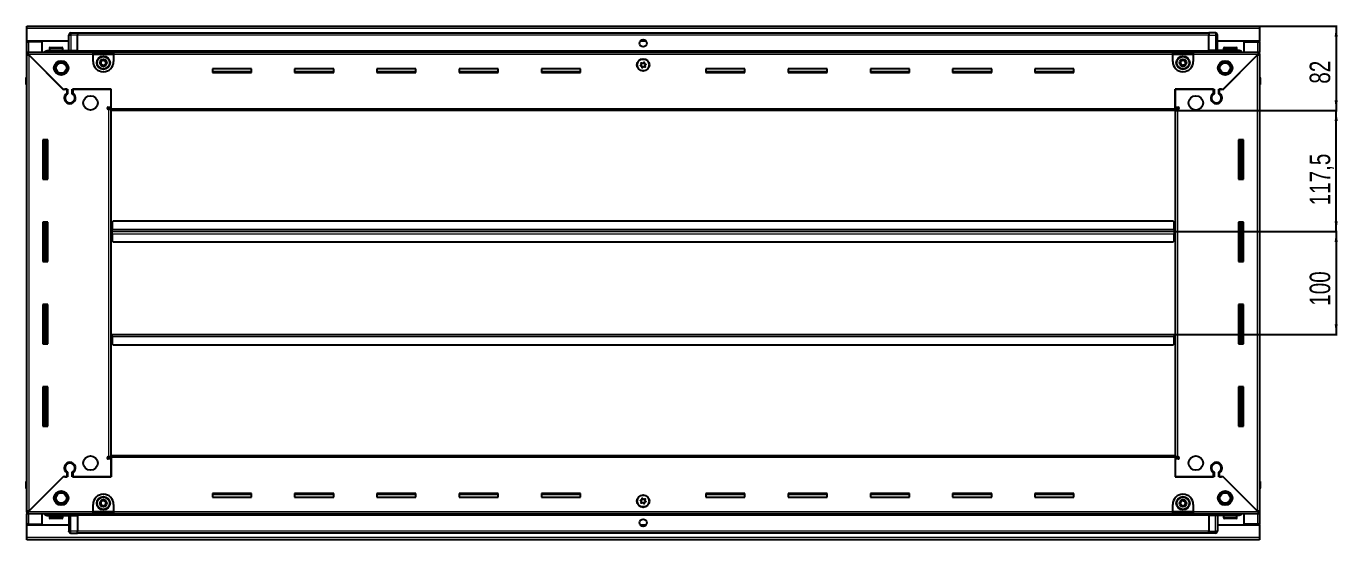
# Model space of a CAD drawing. Header units: millimetres. Extents: x 1315 to 5862, y -923 to 1604.
# Drawn here: x 4587 to 5862, y 927 to 1426 of the extents above; entities that cross this region are included whole.
import ezdxf

# ---------------------------------------------------------------- set-up
doc = ezdxf.new("R2010")
doc.units = ezdxf.units.MM
doc.layers.add('FORMAT', color=7, linetype='Continuous')
doc.styles.add('SLDTEXTSTYLE0', font='TXT', dxfattribs={"width": 0.75})
doc.dimstyles.new('SLDDIMSTYLE0', dxfattribs={"dimtxt": 20, "dimasz": 10, "dimexe": 0, "dimexo": 0.0625, "dimgap": 5, "dimtad": 2, "dimdec": 1, "dimrnd": 1e-09, "dimzin": 12, "dimdsep": 46, "dimtxsty": 'SLDTEXTSTYLE0', "dimsah": 1, "dimcen": 0.09, "dimadec": 0, "dimazin": 3, "dimtfac": 1, "dimtofl": 0, "dimtmove": 0, "dimatfit": 3, "dimfxl": 0, "dimfrac": 2, "dimtolj": 1, "dimtzin": 12, "dimarcsym": 0})

# ---------------------------------------------------------------- blocks, each defined once
blk = doc.blocks.new('_D_6')
at = {"layer": 'FORMAT'}
for p, q in [((5786.4, 1425.8), (5861.9, 1425.8)), ((5860.9, 1425.8), (5860.9, 1343.8)), ((5704.4, 1343.8), (5861.9, 1343.8))]:
    blk.add_line(p, q, dxfattribs=at)
for points in [[(5860.9, 1425.8), (5859.4, 1415.8), (5862.4, 1415.8)], [(5860.9, 1343.8), (5862.4, 1353.8), (5859.4, 1353.8)]]:
    blk.add_solid(points, dxfattribs=at)
at = {"layer": 'FORMAT', "insert": (5835.1, 1370), "char_height": 20, "attachment_point": 1, "rotation": 90, "style": 'SLDTEXTSTYLE0'}
blk.add_mtext('82', dxfattribs=at)
blk = doc.blocks.new('_D_7')
at = {"layer": 'FORMAT'}
for p, q in [((5704.4, 1343.8), (5861.9, 1343.8)), ((5860.9, 1226.3), (5860.9, 1343.8)), ((5703.4, 1226.3), (5861.9, 1226.3))]:
    blk.add_line(p, q, dxfattribs=at)
for points in [[(5860.9, 1343.8), (5859.4, 1333.8), (5862.4, 1333.8)], [(5860.9, 1226.3), (5862.4, 1236.3), (5859.4, 1236.3)]]:
    blk.add_solid(points, dxfattribs=at)
at = {"layer": 'FORMAT', "insert": (5835.1, 1251.8), "char_height": 20, "attachment_point": 1, "rotation": 90, "style": 'SLDTEXTSTYLE0'}
blk.add_mtext('117,5', dxfattribs=at)
blk = doc.blocks.new('_D_8')
at = {"layer": 'FORMAT'}
for p, q in [((5703.4, 1226.3), (5861.9, 1226.3)), ((5860.9, 1226.3), (5860.9, 1126.3)), ((5703.4, 1126.3), (5861.9, 1126.3))]:
    blk.add_line(p, q, dxfattribs=at)
for points in [[(5860.9, 1226.3), (5859.4, 1216.3), (5862.4, 1216.3)], [(5860.9, 1126.3), (5862.4, 1136.3), (5859.4, 1136.3)]]:
    blk.add_solid(points, dxfattribs=at)
at = {"layer": 'FORMAT', "insert": (5835.1, 1154.2), "char_height": 20, "attachment_point": 1, "rotation": 90, "style": 'SLDTEXTSTYLE0'}
blk.add_mtext('100', dxfattribs=at)

msp = doc.modelspace()

# ---------------------------------------------------------------- linework, layer by layer
at = {"color": 7, "linetype": 'Continuous', "lineweight": 25}
for p, q in [((4587.41, 1423.72), (4587.41, 1425.82)), ((4587.41, 1425.82), (5786.41, 1425.82)), ((4587.41, 1411.32), (4587.41, 1423.72)), ((4628.41, 1402.32), (4628.41, 1417.32)), ((4629.08, 1418.82), (4629.08, 1418.82)), ((4630.41, 1419.32), (4636.91, 1419.32)), ((4630.41, 1419.32), (4636.91, 1419.32)), ((4636.91, 1419.32), (4636.91, 1419.32)), ((4636.91, 1419.32), (4636.91, 1419.32)), ((4636.91, 1419.32), (4636.91, 1417.32)), ((5736.91, 1419.17), (4636.91, 1419.17)), ((4636.91, 1402.32), (4636.91, 1417.32)), ((5743.41, 1419.32), (5736.91, 1419.32)), ((5736.91, 1419.32), (5736.91, 1419.32)), ((5743.41, 1419.32), (5736.91, 1419.32)), ((5736.91, 1419.32), (5736.91, 1417.32)), ((5736.91, 1402.32), (5736.91, 1417.32)), ((5745.41, 1417.32), (5745.41, 1417.32)), ((5745.41, 1402.32), (5745.41, 1417.32)), ((5786.41, 1425.82), (5786.41, 1423.72)), ((5786.41, 1423.72), (5786.41, 1411.32)), ((4628.41, 1411.32), (4587.41, 1411.32)), ((4587.41, 1410.82), (4587.41, 1411.32)), ((4587.41, 1410.82), (4589.51, 1410.82)), ((4587.41, 1400.57), (4587.41, 1410.82)), ((4588.91, 1410.82), (4588.91, 1411.32)), ((4602.41, 1410.82), (4589.51, 1410.82)), ((4602.41, 1400.57), (4602.41, 1410.82)), ((4609.41, 1404.22), (4609.41, 1402.32)), ((4610.21, 1405.02), (4621.61, 1405.02)), ((4622.41, 1402.32), (4622.41, 1404.22)), ((5189.78, 1411.32), (5184.03, 1411.32)), ((5786.41, 1411.32), (5745.41, 1411.32)), ((5751.41, 1404.22), (5751.41, 1402.32)), ((5752.21, 1405.02), (5763.61, 1405.02)), ((5764.41, 1402.32), (5764.41, 1404.22)), ((5771.41, 1400.57), (5771.41, 1410.82)), ((5771.41, 1410.82), (5784.31, 1410.82)), ((5784.31, 1410.82), (5786.41, 1410.82)), ((5784.91, 1410.82), (5784.91, 1411.32)), ((5786.41, 1410.82), (5786.41, 1411.32)), ((5786.41, 1410.82), (5786.41, 1400.57)), ((4587.41, 1399.07), (4587.41, 1400.57)), ((4587.41, 1400.57), (4588.41, 1400.57)), ((4587.41, 1398.57), (4587.41, 1399.07)), ((4587.41, 1399.07), (4588.41, 1399.07)), ((4587.41, 954.07), (4587.41, 1398.57)), ((4588.91, 1398.57), (4587.41, 1398.57)), ((4588.41, 1399.07), (4588.41, 1400.57)), ((4588.41, 1400.57), (4651.91, 1400.57)), ((4589.01, 1398.47), (4622.91, 1364.57)), ((4623.61, 1363.87), (4589.51, 1397.97)), ((4607.91, 1402.32), (4636.91, 1402.32)), ((4636.83, 1400.57), (4636.91, 1402.29)), ((4636.91, 1402.32), (4636.91, 1401.82)), ((4636.91, 1401.17), (5736.91, 1401.17)), ((4651.91, 1398.47), (4651.91, 1400.57)), ((4651.91, 1400.57), (4671.91, 1400.57)), ((4651.91, 1399.07), (4671.91, 1399.07)), ((4651.91, 1391.57), (4651.91, 1398.47)), ((4671.91, 1400.57), (5701.91, 1400.57)), ((4671.91, 1400.57), (4671.91, 1398.47)), ((4671.91, 1398.47), (4671.91, 1391.57)), ((5701.91, 1398.47), (5701.91, 1400.57)), ((5701.91, 1400.57), (5721.91, 1400.57)), ((5701.91, 1399.07), (5721.91, 1399.07)), ((5701.91, 1391.57), (5701.91, 1398.47)), ((5721.91, 1400.57), (5721.91, 1398.47)), ((5721.91, 1400.57), (5785.41, 1400.57)), ((5721.91, 1398.47), (5721.91, 1391.57)), ((5736.91, 1402.32), (5736.91, 1401.82)), ((5765.91, 1402.32), (5736.91, 1402.32)), ((5736.91, 1402.29), (5736.98, 1400.57)), ((5784.31, 1397.97), (5750.21, 1363.87)), ((5750.91, 1364.57), (5784.81, 1398.47)), ((5784.91, 1398.57), (5786.41, 1398.57)), ((5785.41, 1399.07), (5785.41, 1400.57)), ((5785.41, 1400.57), (5786.41, 1400.57)), ((5785.41, 1399.07), (5786.41, 1399.07)), ((5786.41, 1399.07), (5786.41, 1400.57)), ((5786.41, 1399.07), (5786.41, 1398.57)), ((5786.41, 1398.57), (5786.41, 954.07)), ((4805.91, 1384.32), (4767.91, 1384.32)), ((4767.91, 1384.32), (4767.91, 1380.82)), ((4805.91, 1381.57), (4767.91, 1381.57)), ((4767.91, 1380.82), (4805.91, 1380.82)), ((4805.91, 1380.82), (4805.91, 1384.32)), ((4885.91, 1384.32), (4847.91, 1384.32)), ((4847.91, 1384.32), (4847.91, 1380.82)), ((4885.91, 1381.57), (4847.91, 1381.57)), ((4847.91, 1380.82), (4885.91, 1380.82)), ((4885.91, 1380.82), (4885.91, 1384.32)), ((4965.91, 1384.32), (4927.91, 1384.32)), ((4927.91, 1384.32), (4927.91, 1380.82)), ((4965.91, 1381.57), (4927.91, 1381.57)), ((4927.91, 1380.82), (4965.91, 1380.82)), ((4965.91, 1380.82), (4965.91, 1384.32)), ((5045.91, 1384.32), (5007.91, 1384.32)), ((5007.91, 1384.32), (5007.91, 1380.82)), ((5045.91, 1381.57), (5007.91, 1381.57)), ((5007.91, 1380.82), (5045.91, 1380.82)), ((5045.91, 1380.82), (5045.91, 1384.32)), ((5125.91, 1384.32), (5087.91, 1384.32)), ((5087.91, 1384.32), (5087.91, 1380.82)), ((5125.91, 1381.57), (5087.91, 1381.57)), ((5087.91, 1380.82), (5125.91, 1380.82)), ((5125.91, 1380.82), (5125.91, 1384.32)), ((5285.91, 1384.32), (5247.91, 1384.32)), ((5247.91, 1384.32), (5247.91, 1380.82)), ((5285.91, 1381.57), (5247.91, 1381.57)), ((5247.91, 1380.82), (5285.91, 1380.82)), ((5285.91, 1380.82), (5285.91, 1384.32)), ((5365.91, 1384.32), (5327.91, 1384.32)), ((5327.91, 1384.32), (5327.91, 1380.82)), ((5365.91, 1381.57), (5327.91, 1381.57)), ((5327.91, 1380.82), (5365.91, 1380.82)), ((5365.91, 1380.82), (5365.91, 1384.32)), ((5445.91, 1384.32), (5407.91, 1384.32)), ((5407.91, 1384.32), (5407.91, 1380.82)), ((5445.91, 1381.57), (5407.91, 1381.57)), ((5407.91, 1380.82), (5445.91, 1380.82)), ((5445.91, 1380.82), (5445.91, 1384.32)), ((5525.91, 1384.32), (5487.91, 1384.32)), ((5487.91, 1384.32), (5487.91, 1380.82)), ((5525.91, 1381.57), (5487.91, 1381.57)), ((5487.91, 1380.82), (5525.91, 1380.82)), ((5525.91, 1380.82), (5525.91, 1384.32)), ((5605.91, 1384.32), (5567.91, 1384.32)), ((5567.91, 1384.32), (5567.91, 1380.82)), ((5605.91, 1381.57), (5567.91, 1381.57)), ((5567.91, 1380.82), (5605.91, 1380.82)), ((5605.91, 1380.82), (5605.91, 1384.32)), ((4586.91, 1375.82), (4586.91, 1369.32)), ((4586.91, 1369.32), (4586.91, 1375.82)), ((4586.91, 1369.32), (4586.91, 1369.32)), ((4587.41, 1369.32), (4586.91, 1369.32)), ((4587.06, 1369.32), (4587.06, 983.32)), ((5786.41, 1377.15), (5786.41, 1377.15)), ((5786.41, 1369.32), (5786.91, 1369.32)), ((5786.76, 983.32), (5786.76, 1369.32)), ((5786.91, 1375.82), (5786.91, 1369.32)), ((5786.91, 1369.32), (5786.91, 1375.82)), ((5786.91, 1369.32), (5786.91, 1369.32)), ((5786.91, 1369.32), (5786.91, 1369.32)), ((4622.91, 1364.57), (4627.11, 1364.57)), ((4624.31, 1364.57), (4623.61, 1363.87)), ((4626.41, 1364.57), (4624.31, 1364.57)), ((4626.41, 1364.57), (4626.41, 1360.68)), ((4627.11, 1364.57), (4627.11, 1360.29)), ((4631.71, 1364.57), (4669.41, 1364.57)), ((4631.71, 1360.29), (4631.71, 1364.57)), ((4632.41, 1360.68), (4632.41, 1364.57)), ((4669.41, 1364.57), (4632.41, 1364.57)), ((4669.41, 1345.92), (4669.41, 1364.57)), ((4669.41, 1347.32), (4669.41, 1364.57)), ((5704.41, 1364.57), (5742.11, 1364.57)), ((5704.41, 1345.92), (5704.41, 1364.57)), ((5704.41, 1364.57), (5704.41, 1347.32)), ((5741.41, 1364.57), (5704.41, 1364.57)), ((5741.41, 1364.57), (5741.41, 1360.68)), ((5742.11, 1364.57), (5742.11, 1360.29)), ((5746.71, 1364.57), (5750.91, 1364.57)), ((5746.71, 1360.29), (5746.71, 1364.57)), ((5749.51, 1364.57), (5747.41, 1364.57)), ((5747.41, 1360.68), (5747.41, 1364.57)), ((5750.21, 1363.87), (5749.51, 1364.57)), ((4627.41, 1351.71), (4627.41, 1350.95)), ((4666.56, 1347.32), (4669.41, 1347.32)), ((4667.31, 1345.32), (4666.56, 1345.32)), ((4667.31, 1345.32), (4669.41, 1345.32)), ((4669.41, 1346.32), (4667.41, 1346.32)), ((4667.41, 1346.32), (4667.41, 1345.32)), ((4669.41, 1343.82), (4669.41, 1345.92)), ((5704.41, 1343.82), (4669.41, 1343.82)), ((4669.41, 1008.82), (4669.41, 1343.82)), ((5704.41, 1347.32), (5707.26, 1347.32)), ((5706.41, 1346.32), (5704.41, 1346.32)), ((5704.41, 1345.92), (5704.41, 1343.82)), ((5704.41, 1345.32), (5706.51, 1345.32)), ((5704.41, 1343.82), (5704.41, 1008.82)), ((5706.41, 1345.32), (5706.41, 1346.32)), ((5707.26, 1345.32), (5706.51, 1345.32)), ((5746.41, 1351.71), (5746.41, 1350.95)), ((4607.91, 1315.32), (4602.91, 1315.32)), ((4602.91, 1315.32), (4602.91, 1277.32)), ((4605.06, 1277.32), (4605.06, 1315.32)), ((4606.85, 1277.32), (4606.85, 1315.32)), ((4606.88, 1277.32), (4606.88, 1315.32)), ((4607.91, 1277.32), (4607.91, 1315.32)), ((5765.91, 1315.32), (5765.91, 1277.32)), ((5770.91, 1315.32), (5765.91, 1315.32)), ((5766.93, 1315.32), (5766.93, 1277.32)), ((5766.96, 1315.32), (5766.96, 1277.32)), ((5768.76, 1315.32), (5768.76, 1277.32)), ((5770.91, 1277.32), (5770.91, 1315.32)), ((4602.91, 1277.32), (4607.91, 1277.32)), ((5765.91, 1277.32), (5770.91, 1277.32)), ((4607.91, 1235.32), (4602.91, 1235.32)), ((4602.91, 1235.32), (4602.91, 1197.32)), ((4605.06, 1197.32), (4605.06, 1235.32)), ((4606.85, 1197.32), (4606.85, 1235.32)), ((4606.88, 1197.32), (4606.88, 1235.32)), ((4607.91, 1197.32), (4607.91, 1235.32)), ((4670.16, 1226.32), (4669.41, 1226.32)), ((4670.41, 1229.17), (4670.16, 1229.17)), ((4670.16, 1229.17), (4670.16, 1226.32)), ((4670.16, 1226.32), (4670.16, 1223.47)), ((4671.41, 1236.32), (4670.41, 1235.32)), ((4670.41, 1235.32), (4670.41, 1228.42)), ((4670.41, 1226.32), (4670.41, 1228.42)), ((4670.41, 1224.22), (4670.41, 1226.32)), ((5703.41, 1226.32), (4670.41, 1226.32)), ((5702.41, 1236.32), (4671.41, 1236.32)), ((5703.41, 1235.32), (5702.41, 1236.32)), ((5703.41, 1228.42), (5703.41, 1235.32)), ((5703.66, 1229.17), (5703.41, 1229.17)), ((5703.41, 1228.42), (5703.41, 1226.32)), ((5703.41, 1226.32), (5703.41, 1224.22)), ((5703.66, 1226.32), (5703.66, 1229.17)), ((5703.66, 1223.47), (5703.66, 1226.32)), ((5704.41, 1226.32), (5703.66, 1226.32)), ((5765.91, 1235.32), (5765.91, 1197.32)), ((5770.91, 1235.32), (5765.91, 1235.32)), ((5766.93, 1235.32), (5766.93, 1197.32)), ((5766.96, 1235.32), (5766.96, 1197.32)), ((5768.76, 1235.32), (5768.76, 1197.32)), ((5770.91, 1197.32), (5770.91, 1235.32)), ((4670.16, 1223.47), (4670.41, 1223.47)), ((4670.41, 1224.22), (4670.41, 1217.32)), ((4670.41, 1217.32), (4671.41, 1216.32)), ((4671.41, 1216.32), (5702.41, 1216.32)), ((5702.41, 1216.32), (5703.41, 1217.32)), ((5703.41, 1217.32), (5703.41, 1224.22)), ((5703.41, 1223.47), (5703.66, 1223.47)), ((4602.91, 1197.32), (4607.91, 1197.32)), ((5765.91, 1197.32), (5770.91, 1197.32)), ((4607.91, 1155.32), (4602.91, 1155.32)), ((4602.91, 1155.32), (4602.91, 1117.32)), ((4605.06, 1117.32), (4605.06, 1155.32)), ((4606.85, 1117.32), (4606.85, 1155.32)), ((4606.88, 1117.32), (4606.88, 1155.32)), ((4607.91, 1117.32), (4607.91, 1155.32)), ((5765.91, 1155.32), (5765.91, 1117.32)), ((5770.91, 1155.32), (5765.91, 1155.32)), ((5766.93, 1155.32), (5766.93, 1117.32)), ((5766.96, 1155.32), (5766.96, 1117.32)), ((5768.76, 1155.32), (5768.76, 1117.32)), ((5770.91, 1117.32), (5770.91, 1155.32)), ((4669.41, 1126.32), (4670.16, 1126.32)), ((4670.16, 1126.32), (4670.16, 1123.47)), ((4670.16, 1123.47), (4670.41, 1123.47)), ((4670.41, 1124.22), (4670.41, 1126.32)), ((4670.41, 1126.32), (5703.41, 1126.32)), ((4670.41, 1124.22), (4670.41, 1117.32)), ((5703.41, 1126.32), (5703.41, 1124.22)), ((5703.41, 1117.32), (5703.41, 1124.22)), ((5703.41, 1123.47), (5703.66, 1123.47)), ((5703.66, 1123.47), (5703.66, 1126.32)), ((5703.66, 1126.32), (5704.41, 1126.32)), ((4602.91, 1117.32), (4607.91, 1117.32)), ((4670.41, 1117.32), (4671.41, 1116.32)), ((4671.41, 1116.32), (5702.41, 1116.32)), ((5702.41, 1116.32), (5703.41, 1117.32)), ((5765.91, 1117.32), (5770.91, 1117.32)), ((4607.91, 1075.32), (4602.91, 1075.32)), ((4602.91, 1075.32), (4602.91, 1037.32)), ((4605.06, 1037.32), (4605.06, 1075.32)), ((4606.85, 1037.32), (4606.85, 1075.32)), ((4606.88, 1037.32), (4606.88, 1075.32)), ((4607.91, 1037.32), (4607.91, 1075.32)), ((5765.91, 1075.32), (5765.91, 1037.32)), ((5770.91, 1075.32), (5765.91, 1075.32)), ((5766.93, 1075.32), (5766.93, 1037.32)), ((5766.96, 1075.32), (5766.96, 1037.32)), ((5768.76, 1075.32), (5768.76, 1037.32)), ((5770.91, 1037.32), (5770.91, 1075.32)), ((4602.91, 1037.32), (4607.91, 1037.32)), ((5765.91, 1037.32), (5770.91, 1037.32)), ((4669.41, 1006.72), (4669.41, 1008.82)), ((4669.41, 1008.82), (5704.41, 1008.82)), ((5704.41, 1008.82), (5704.41, 1006.72)), ((4627.41, 1001.7), (4627.41, 1000.94)), ((4666.56, 1007.32), (4667.31, 1007.32)), ((4669.41, 1005.32), (4666.56, 1005.32)), ((4669.41, 1007.32), (4667.31, 1007.32)), ((4667.41, 1007.32), (4667.41, 1006.32)), ((4667.41, 1006.32), (4669.41, 1006.32)), ((4669.41, 1006.72), (4669.41, 988.07)), ((4669.41, 988.07), (4669.41, 1005.32)), ((5706.51, 1007.32), (5704.41, 1007.32)), ((5704.41, 1006.72), (5704.41, 988.07)), ((5704.41, 1006.32), (5706.41, 1006.32)), ((5704.41, 1005.32), (5704.41, 988.07)), ((5707.26, 1005.32), (5704.41, 1005.32)), ((5706.41, 1006.32), (5706.41, 1007.32)), ((5706.51, 1007.32), (5707.26, 1007.32)), ((5746.41, 1001.7), (5746.41, 1000.94)), ((4586.91, 983.32), (4586.91, 983.32)), ((4586.91, 976.82), (4586.91, 983.32)), ((4586.91, 983.32), (4586.91, 983.32)), ((4586.91, 983.32), (4586.91, 976.82)), ((4587.41, 983.32), (4586.91, 983.32)), ((4622.91, 988.07), (4589.01, 954.17)), ((4589.51, 954.67), (4623.61, 988.77)), ((4627.11, 988.07), (4622.91, 988.07)), ((4623.61, 988.77), (4624.31, 988.07)), ((4624.31, 988.07), (4626.41, 988.07)), ((4626.41, 991.96), (4626.41, 988.07)), ((4627.11, 992.36), (4627.11, 988.07)), ((4631.71, 988.07), (4631.71, 992.36)), ((4669.41, 988.07), (4631.71, 988.07)), ((4632.41, 988.07), (4632.41, 991.96)), ((4632.41, 988.07), (4669.41, 988.07)), ((5742.11, 988.07), (5704.41, 988.07)), ((5704.41, 988.07), (5741.41, 988.07)), ((5741.41, 991.96), (5741.41, 988.07)), ((5742.11, 992.36), (5742.11, 988.07)), ((5746.71, 988.07), (5746.71, 992.36)), ((5750.91, 988.07), (5746.71, 988.07)), ((5747.41, 988.07), (5747.41, 991.96)), ((5747.41, 988.07), (5749.51, 988.07)), ((5749.51, 988.07), (5750.21, 988.77)), ((5750.21, 988.77), (5784.31, 954.67)), ((5784.81, 954.17), (5750.91, 988.07)), ((5786.41, 983.32), (5786.91, 983.32)), ((5786.91, 983.32), (5786.91, 983.32)), ((5786.91, 976.82), (5786.91, 983.32)), ((5786.91, 983.32), (5786.91, 976.82)), ((4587.41, 975.5), (4587.41, 975.5)), ((4805.91, 971.82), (4767.91, 971.82)), ((4767.91, 971.82), (4767.91, 968.32)), ((4767.91, 971.07), (4805.91, 971.07)), ((4805.91, 968.32), (4805.91, 971.82)), ((4885.91, 971.82), (4847.91, 971.82)), ((4847.91, 971.82), (4847.91, 968.32)), ((4847.91, 971.07), (4885.91, 971.07)), ((4885.91, 968.32), (4885.91, 971.82)), ((4965.91, 971.82), (4927.91, 971.82)), ((4927.91, 971.82), (4927.91, 968.32)), ((4927.91, 971.07), (4965.91, 971.07)), ((4965.91, 968.32), (4965.91, 971.82)), ((5045.91, 971.82), (5007.91, 971.82)), ((5007.91, 971.82), (5007.91, 968.32)), ((5007.91, 971.07), (5045.91, 971.07)), ((5045.91, 968.32), (5045.91, 971.82)), ((5125.91, 971.82), (5087.91, 971.82)), ((5087.91, 971.82), (5087.91, 968.32)), ((5087.91, 971.07), (5125.91, 971.07)), ((5125.91, 968.32), (5125.91, 971.82)), ((5285.91, 971.82), (5247.91, 971.82)), ((5247.91, 971.82), (5247.91, 968.32)), ((5247.91, 971.07), (5285.91, 971.07)), ((5285.91, 968.32), (5285.91, 971.82)), ((5365.91, 971.82), (5327.91, 971.82)), ((5327.91, 971.82), (5327.91, 968.32)), ((5327.91, 971.07), (5365.91, 971.07)), ((5365.91, 968.32), (5365.91, 971.82)), ((5445.91, 971.82), (5407.91, 971.82)), ((5407.91, 971.82), (5407.91, 968.32)), ((5407.91, 971.07), (5445.91, 971.07)), ((5445.91, 968.32), (5445.91, 971.82)), ((5525.91, 971.82), (5487.91, 971.82)), ((5487.91, 971.82), (5487.91, 968.32)), ((5487.91, 971.07), (5525.91, 971.07)), ((5525.91, 968.32), (5525.91, 971.82)), ((5605.91, 971.82), (5567.91, 971.82)), ((5567.91, 971.82), (5567.91, 968.32)), ((5567.91, 971.07), (5605.91, 971.07)), ((5605.91, 968.32), (5605.91, 971.82)), ((4651.91, 954.17), (4651.91, 961.07)), ((4671.91, 961.07), (4671.91, 954.17)), ((4767.91, 968.32), (4805.91, 968.32)), ((4847.91, 968.32), (4885.91, 968.32)), ((4927.91, 968.32), (4965.91, 968.32)), ((5007.91, 968.32), (5045.91, 968.32)), ((5087.91, 968.32), (5125.91, 968.32)), ((5247.91, 968.32), (5285.91, 968.32)), ((5327.91, 968.32), (5365.91, 968.32)), ((5407.91, 968.32), (5445.91, 968.32)), ((5487.91, 968.32), (5525.91, 968.32)), ((5567.91, 968.32), (5605.91, 968.32)), ((5701.91, 954.17), (5701.91, 961.07)), ((5721.91, 961.07), (5721.91, 954.17)), ((4587.41, 953.57), (4587.41, 954.07)), ((4588.91, 954.07), (4587.41, 954.07)), ((4587.41, 953.57), (4587.41, 952.07)), ((4588.41, 953.57), (4587.41, 953.57)), ((4587.41, 941.82), (4587.41, 952.07)), ((4588.41, 952.07), (4587.41, 952.07)), ((4588.41, 953.57), (4588.41, 952.07)), ((4651.91, 952.07), (4588.41, 952.07)), ((4602.41, 941.82), (4602.41, 952.07)), ((4607.91, 950.32), (4636.91, 950.32)), ((4609.41, 950.32), (4609.41, 948.42)), ((4613.98, 947.62), (4610.21, 947.62)), ((4621.61, 947.62), (4613.98, 947.62)), ((4622.41, 948.42), (4622.41, 950.32)), ((4628.41, 950.32), (4628.41, 935.32)), ((4636.91, 950.36), (4636.83, 952.07)), ((5736.91, 951.47), (4636.91, 951.47)), ((4636.91, 950.32), (4636.91, 950.82)), ((4636.91, 950.32), (4636.91, 935.32)), ((4651.91, 952.07), (4651.91, 954.17)), ((4671.91, 953.57), (4651.91, 953.57)), ((4671.91, 952.07), (4651.91, 952.07)), ((4671.91, 954.17), (4671.91, 952.07)), ((5701.91, 952.07), (4671.91, 952.07)), ((5701.91, 952.07), (5701.91, 954.17)), ((5721.91, 953.57), (5701.91, 953.57)), ((5721.91, 952.07), (5701.91, 952.07)), ((5721.91, 954.17), (5721.91, 952.07)), ((5785.41, 952.07), (5721.91, 952.07)), ((5736.98, 952.07), (5736.91, 950.36)), ((5736.91, 950.32), (5736.91, 950.82)), ((5765.91, 950.32), (5736.91, 950.32)), ((5736.91, 950.32), (5736.91, 935.32)), ((5745.41, 950.32), (5745.41, 935.32)), ((5751.41, 950.32), (5751.41, 948.42)), ((5759.2, 947.62), (5752.21, 947.62)), ((5763.61, 947.62), (5759.2, 947.62)), ((5764.41, 948.42), (5764.41, 950.32)), ((5771.41, 941.82), (5771.41, 952.07)), ((5784.91, 954.07), (5786.41, 954.07)), ((5785.41, 953.57), (5785.41, 952.07)), ((5786.41, 953.57), (5785.41, 953.57)), ((5786.41, 952.07), (5785.41, 952.07)), ((5786.41, 954.07), (5786.41, 953.57)), ((5786.41, 953.57), (5786.41, 952.07)), ((5786.41, 952.07), (5786.41, 941.82)), ((4589.51, 941.82), (4587.41, 941.82)), ((4587.41, 941.32), (4587.41, 941.82)), ((4587.41, 928.92), (4587.41, 941.32)), ((4587.41, 941.32), (4628.41, 941.32)), ((4588.91, 941.32), (4588.91, 941.82)), ((4589.51, 941.82), (4602.41, 941.82)), ((4628.41, 935.32), (4628.41, 935.32)), ((4630.41, 933.32), (4636.91, 933.32)), ((4630.41, 933.32), (4636.91, 933.32)), ((4636.91, 933.32), (4636.91, 935.32)), ((4636.91, 933.47), (5736.91, 933.47)), ((4636.91, 933.32), (4636.91, 933.32)), ((5184.03, 941.32), (5189.78, 941.32)), ((5736.91, 933.32), (5736.91, 935.32)), ((5736.91, 933.32), (5736.91, 933.32)), ((5743.41, 933.32), (5736.91, 933.32)), ((5736.91, 933.32), (5736.91, 933.32)), ((5743.41, 933.32), (5736.91, 933.32)), ((5744.73, 933.82), (5744.73, 933.82)), ((5745.41, 941.32), (5786.41, 941.32)), ((5784.31, 941.82), (5771.41, 941.82)), ((5786.41, 941.82), (5784.31, 941.82)), ((5784.91, 941.32), (5784.91, 941.82)), ((5786.41, 941.32), (5786.41, 941.82)), ((5786.41, 941.32), (5786.41, 928.92)), ((4587.41, 926.82), (4587.41, 928.92)), ((5786.41, 926.82), (4587.41, 926.82)), ((5786.41, 928.92), (5786.41, 926.82))]:
    msp.add_line(p, q, dxfattribs=at)
at = {"color": 8, "linetype": 'Continuous', "lineweight": 18}
for p, q in [((5786.41, 1423.72), (4587.41, 1423.72)), ((4628.41, 1417.32), (4630.41, 1417.32)), ((4630.41, 1419.32), (4630.41, 1417.32)), ((4630.41, 1417.32), (4630.41, 1402.32)), ((4636.91, 1417.32), (4630.41, 1417.32)), ((5736.91, 1417.17), (4636.91, 1417.17)), ((5736.91, 1417.32), (5743.41, 1417.32)), ((5743.41, 1419.32), (5743.41, 1417.32)), ((5745.41, 1417.32), (5743.41, 1417.32)), ((5743.41, 1417.32), (5743.41, 1402.32)), ((4589.51, 1410.82), (4589.51, 1411.32)), ((4589.51, 1400.57), (4589.51, 1410.82)), ((4609.41, 1404.22), (4622.41, 1404.22)), ((5751.41, 1404.22), (5764.41, 1404.22)), ((5784.31, 1411.32), (5784.31, 1410.82)), ((5784.31, 1410.82), (5784.31, 1400.57)), ((4651.91, 1398.47), (4589.01, 1398.47)), ((4589.51, 1397.97), (4589.51, 954.67)), ((5736.91, 1401.82), (4636.91, 1401.82)), ((5736.91, 1400.59), (4636.91, 1400.59)), ((4651.91, 1398.47), (4671.91, 1398.47)), ((5701.91, 1398.47), (4671.91, 1398.47)), ((5701.91, 1398.47), (5721.91, 1398.47)), ((5784.81, 1398.47), (5721.91, 1398.47)), ((5784.31, 954.67), (5784.31, 1397.97)), ((4587.41, 1375.82), (4586.91, 1375.82)), ((5786.41, 1375.82), (5786.91, 1375.82)), ((4667.31, 1007.32), (4667.31, 1345.32)), ((4669.41, 1345.92), (5704.41, 1345.92)), ((5706.51, 1345.32), (5706.51, 1007.32)), ((4604.41, 1315.32), (4604.41, 1277.32)), ((4605.64, 1315.32), (4605.64, 1277.32)), ((5768.17, 1277.32), (5768.17, 1315.32)), ((5769.41, 1277.32), (5769.41, 1315.32)), ((4604.41, 1235.32), (4604.41, 1197.32)), ((4605.64, 1235.32), (4605.64, 1197.32)), ((5703.41, 1228.42), (4670.41, 1228.42)), ((5768.17, 1197.32), (5768.17, 1235.32)), ((5769.41, 1197.32), (5769.41, 1235.32)), ((4670.41, 1224.22), (5703.41, 1224.22)), ((4604.41, 1155.32), (4604.41, 1117.32)), ((4605.64, 1155.32), (4605.64, 1117.32)), ((5768.17, 1117.32), (5768.17, 1155.32)), ((5769.41, 1117.32), (5769.41, 1155.32)), ((4670.41, 1124.22), (5703.41, 1124.22)), ((4604.41, 1075.32), (4604.41, 1037.32)), ((4605.64, 1075.32), (4605.64, 1037.32)), ((5768.17, 1037.32), (5768.17, 1075.32)), ((5769.41, 1037.32), (5769.41, 1075.32)), ((5704.41, 1006.72), (4669.41, 1006.72)), ((4587.41, 976.82), (4586.91, 976.82)), ((5786.41, 976.82), (5786.91, 976.82)), ((4589.01, 954.17), (4651.91, 954.17)), ((4589.51, 941.82), (4589.51, 952.07)), ((4613.71, 948.42), (4609.41, 948.42)), ((4622.41, 948.42), (4613.71, 948.42)), ((4630.41, 935.32), (4630.41, 950.32)), ((4636.91, 952.06), (5736.91, 952.06)), ((4636.91, 950.82), (5736.91, 950.82)), ((4671.91, 954.17), (4651.91, 954.17)), ((4671.91, 954.17), (5701.91, 954.17)), ((5721.91, 954.17), (5701.91, 954.17)), ((5721.91, 954.17), (5784.81, 954.17)), ((5743.41, 935.32), (5743.41, 950.32)), ((5759.38, 948.42), (5751.41, 948.42)), ((5764.41, 948.42), (5759.38, 948.42)), ((5784.31, 952.07), (5784.31, 941.82)), ((4589.51, 941.32), (4589.51, 941.82)), ((4628.41, 935.32), (4630.41, 935.32)), ((4630.41, 933.32), (4630.41, 935.32)), ((4636.91, 935.32), (4630.41, 935.32)), ((4636.91, 935.47), (5736.91, 935.47)), ((5736.91, 935.32), (5743.41, 935.32)), ((5745.41, 935.32), (5743.41, 935.32)), ((5743.41, 933.32), (5743.41, 935.32)), ((5784.31, 941.82), (5784.31, 941.32)), ((5786.41, 928.92), (4587.41, 928.92))]:
    msp.add_line(p, q, dxfattribs=at)
at = {"color": 7, "linetype": 'Continuous', "lineweight": 25, "flags": 128}
msp.add_lwpolyline([(4628.55, 934.57), (4628.44, 934.93), (4628.41, 935.32)], dxfattribs=at)
at = {"color": 7, "linetype": 'Continuous', "lineweight": 25}
for centre, radius in [((5186.91, 1409.32), 3.5), ((4620.91, 1385.32), 7), ((4620.91, 1385.32), 6.03), ((4620.91, 1385.32), 5.1), ((4661.91, 1390.32), 6.5), ((4661.91, 1390.32), 3.46), ((5186.91, 1388.32), 6), ((5186.91, 1388.17), 5.78), ((5711.91, 1390.32), 6.5), ((5711.91, 1390.32), 3.46), ((5752.91, 1385.32), 7), ((5752.91, 1385.32), 6.03), ((5752.91, 1385.32), 5.1), ((5186.91, 1388.17), 1.85), ((4649.41, 1351.32), 7), ((5724.41, 1351.32), 7), ((4649.41, 1001.32), 7), ((5724.41, 1001.32), 7), ((4620.91, 967.32), 7), ((4620.91, 967.32), 6.03), ((4620.91, 967.32), 5.1), ((5186.91, 964.32), 6), ((5186.91, 964.47), 5.79), ((5752.91, 967.32), 7), ((5752.91, 967.32), 6.03), ((5752.91, 967.32), 5.1), ((4661.91, 962.32), 6.5), ((4661.91, 962.32), 3.46), ((5186.91, 964.47), 1.85), ((5711.91, 962.32), 6.5), ((5711.91, 962.32), 3.46), ((5186.91, 943.32), 3.5)]:
    msp.add_circle(centre, radius, dxfattribs=at)
at = {"color": 8, "linetype": 'Continuous', "lineweight": 18}
for centre in [(4661.91, 1390.32), (5711.91, 1390.32), (4661.91, 962.32), (5711.91, 962.32)]:
    msp.add_circle(centre, 5.7, dxfattribs=at)
at = {"color": 7, "linetype": 'Continuous', "lineweight": 25}
for centre, radius, start, end in [((4630.41, 1417.32), 2, 90, 180), ((4630.41, 1417.32), 2, 90, 131.40962), ((5743.41, 1417.32), 2, 0, 90), ((5743.41, 1417.32), 2, 0, 90), ((4610.21, 1404.22), 0.8, 90, 180), ((4621.61, 1404.22), 0.8, 0, 90), ((5752.21, 1404.22), 0.8, 90, 180), ((5763.61, 1404.22), 0.8, 0, 90), ((4628.21, 1402.52), 0.2, 270, 0), ((4661.91, 1391.57), 10, 180, 270), ((4661.91, 1390.32), 2.5, 134.01559, 194.01559), ((4661.91, 1390.32), 2.5, 74.01559, 134.01559), ((4661.91, 1391.57), 10, 270, 0), ((4661.91, 1390.32), 2.5, 14.01559, 74.01559), ((4661.91, 1390.32), 2.5, 314.01559, 14.01559), ((5711.91, 1391.57), 10, 180, 270), ((5711.91, 1390.32), 2.5, 160.11158, 220.11158), ((5711.91, 1390.32), 2.5, 100.11158, 160.11158), ((5711.91, 1390.32), 2.5, 40.11158, 100.11158), ((5711.91, 1391.57), 10, 270, 0), ((5711.91, 1390.32), 2.5, 340.11158, 40.11158), ((5745.61, 1402.52), 0.2, 180, 270), ((4661.91, 1390.32), 2.5, 194.01559, 254.01559), ((4661.91, 1390.32), 2.5, 254.01559, 314.01559), ((5711.91, 1390.32), 2.5, 220.11158, 280.11158), ((5711.91, 1390.32), 2.5, 280.11158, 340.11158), ((4588.91, 1375.82), 2, 138.59038, 180), ((5784.91, 1375.82), 2, 0, 41.39416), ((4629.41, 1356.07), 5.5, 123.05573, 56.94427), ((4629.41, 1356.07), 4.8, 118.63099, 61.36901), ((5744.41, 1356.07), 5.5, 123.05573, 56.94427), ((5744.41, 1356.07), 4.8, 118.63099, 61.36901), ((4666.56, 1346.32), 1, 90, 270), ((5707.26, 1346.32), 1, 270, 90), ((4629.41, 996.57), 5.5, 303.05573, 236.94427), ((4629.41, 996.57), 4.8, 298.63099, 241.36901), ((4666.56, 1006.32), 1, 90, 270), ((5707.26, 1006.32), 1, 270, 90), ((5744.41, 996.57), 5.5, 303.05573, 236.94427), ((5744.41, 996.57), 4.8, 298.63099, 241.36901), ((4588.91, 976.82), 2, 180, 221.39416), ((4661.91, 961.07), 10, 90, 180), ((4661.91, 961.07), 10, 0, 90), ((5711.91, 961.07), 10, 90, 180), ((5711.91, 961.07), 10, 0, 90), ((5784.91, 976.82), 2, 318.57492, 360), ((5784.91, 976.82), 2, 318.59038, 0), ((4661.91, 962.32), 2.5, 127.47401, 187.47401), ((4661.91, 962.32), 2.5, 187.47401, 247.47401), ((4661.91, 962.32), 2.5, 67.47401, 127.47401), ((4661.91, 962.32), 2.5, 247.47401, 307.47401), ((4661.91, 962.32), 2.5, 7.47401, 67.47401), ((4661.91, 962.32), 2.5, 307.47401, 7.47401), ((5711.91, 962.32), 2.5, 147.04236, 207.04236), ((5711.91, 962.32), 2.5, 207.04236, 267.04236), ((5711.91, 962.32), 2.5, 87.04236, 147.04236), ((5711.91, 962.32), 2.5, 267.04236, 327.04236), ((5711.91, 962.32), 2.5, 27.04236, 87.04236), ((5711.91, 962.32), 2.5, 327.04236, 27.04236), ((4610.21, 948.42), 0.8, 180, 270), ((4621.61, 948.42), 0.8, 270, 360), ((4628.21, 950.12), 0.2, 0, 90), ((5745.61, 950.12), 0.2, 90, 180), ((5752.21, 948.42), 0.8, 180, 270), ((5763.61, 948.42), 0.8, 270, 0), ((4630.41, 935.32), 2, 180, 270), ((5743.41, 935.32), 2, 270, 0), ((5743.41, 935.32), 2, 270, 311.40962)]:
    msp.add_arc(centre, radius, start, end, dxfattribs=at)
for points, knots in [([(4587.41, 1398.57), (4587.43, 1398.53), (4587.48, 1398.44), (4587.88, 1398.3), (4588.44, 1398.17), (4589.01, 1398.06), (4589.38, 1398), (4589.51, 1397.97)], [0, 0, 0, 0, 0.2302553, 0.4485219, 0.6667858, 0.8850496, 1, 1, 1, 1]), ([(4589.01, 1398.47), (4588.96, 1398.73), (4588.87, 1399.22), (4588.74, 1399.86), (4588.61, 1400.33), (4588.49, 1400.55), (4588.43, 1400.57), (4588.41, 1400.57)], [0, 0, 0, 0, 0.2302553, 0.4485219, 0.6667858, 0.8850496, 1, 1, 1, 1]), ([(4604.69, 1400.57), (4604.81, 1400.77), (4605.2, 1401.42), (4606.35, 1402.13), (4607.39, 1402.26), (4607.91, 1402.32)], [0, 0, 0, 0, 0.1822499, 0.5911249, 1, 1, 1, 1]), ([(4636.91, 1402.32), (4636.91, 1402.29), (4636.91, 1402.21), (4636.91, 1401.59), (4636.91, 1401.03), (4636.91, 1400.66), (4636.91, 1400.65)], [0, 0, 0, 0, 0.3302662, 0.6605324, 0.9907986, 1, 1, 1, 1]), ([(4659.13, 1391.12), (4659.5, 1391.48), (4660.2, 1392.15), (4660.89, 1392.81), (4661.21, 1393.12)], [0, 0, 0, 0, 0.5346859, 1, 1, 1, 1]), ([(4659.83, 1388.32), (4659.75, 1388.65), (4659.55, 1389.45), (4659.31, 1390.42), (4659.16, 1391), (4659.13, 1391.12)], [0, 0, 0, 0, 0.3629006, 0.8668753, 1, 1, 1, 1]), ([(4661.21, 1393.12), (4661.7, 1392.98), (4662.63, 1392.72), (4663.55, 1392.45), (4663.98, 1392.33)], [0, 0, 0, 0, 0.5346859, 1, 1, 1, 1]), ([(4663.98, 1392.33), (4664.01, 1392.21), (4664.16, 1391.63), (4664.4, 1390.66), (4664.6, 1389.86), (4664.68, 1389.53)], [0, 0, 0, 0, 0.1331247, 0.6370994, 1, 1, 1, 1]), ([(5185.02, 1390.24), (5185.01, 1390.23), (5185, 1390.21), (5184.99, 1390.15), (5185, 1390.01), (5185.1, 1389.64), (5185.23, 1389.11), (5185.07, 1388.5), (5184.71, 1388.13), (5184.41, 1387.88), (5184.23, 1387.72), (5184.18, 1387.64), (5184.17, 1387.6), (5184.17, 1387.57), (5184.19, 1387.54), (5184.24, 1387.49), (5184.49, 1387.39), (5184.95, 1387.29), (5185.59, 1386.98), (5185.84, 1386.31), (5185.9, 1385.84), (5185.98, 1385.58), (5186.02, 1385.53), (5186.04, 1385.51), (5186.08, 1385.5), (5186.11, 1385.51), (5186.15, 1385.52), (5186.22, 1385.57), (5186.39, 1385.72), (5186.66, 1385.99), (5187.06, 1386.31), (5187.68, 1386.42), (5188.19, 1386.23), (5188.56, 1386.1), (5188.71, 1386.07), (5188.77, 1386.09), (5188.79, 1386.1), (5188.81, 1386.13), (5188.82, 1386.19), (5188.81, 1386.34), (5188.71, 1386.71), (5188.58, 1387.23), (5188.75, 1387.84), (5189.1, 1388.21), (5189.41, 1388.46), (5189.58, 1388.63), (5189.63, 1388.71), (5189.65, 1388.75), (5189.64, 1388.78), (5189.62, 1388.81), (5189.57, 1388.85), (5189.32, 1388.95), (5188.86, 1389.06), (5188.22, 1389.37), (5187.97, 1390.03), (5187.91, 1390.51), (5187.83, 1390.76), (5187.79, 1390.82), (5187.77, 1390.84), (5187.74, 1390.85), (5187.7, 1390.84), (5187.66, 1390.82), (5187.59, 1390.78), (5187.42, 1390.63), (5187.15, 1390.36), (5186.75, 1390.04), (5186.13, 1389.93), (5185.62, 1390.11), (5185.25, 1390.25), (5185.1, 1390.27), (5185.05, 1390.26), (5185.03, 1390.25), (5185.02, 1390.24)], [0, 0, 0, 0, 0.0020087, 0.00442, 0.0093647, 0.0255282, 0.0677053, 0.0957862, 0.1246456, 0.1503415, 0.1605194, 0.1633943, 0.1656965, 0.1672448, 0.1688741, 0.1707699, 0.1786058, 0.2119941, 0.2499945, 0.2879948, 0.3213831, 0.329219, 0.3311148, 0.3327441, 0.3342924, 0.3362166, 0.3385353, 0.3413178, 0.349662, 0.3753578, 0.4042173, 0.4322982, 0.4744753, 0.4906388, 0.4966691, 0.49844, 0.5, 0.5020087, 0.50442, 0.5093647, 0.5255282, 0.5677053, 0.5957862, 0.6246456, 0.6503415, 0.6605194, 0.6633943, 0.6656965, 0.6672448, 0.6688741, 0.6707699, 0.6786058, 0.7119941, 0.7499945, 0.7879948, 0.8213831, 0.829219, 0.8311148, 0.8327441, 0.8342924, 0.8362166, 0.8385353, 0.8413178, 0.849662, 0.8753578, 0.9042173, 0.9322982, 0.9744753, 0.9906388, 0.9966691, 0.99844, 1, 1, 1, 1]), ([(5709.06, 1389.82), (5709.11, 1389.93), (5709.31, 1390.5), (5709.65, 1391.43), (5709.93, 1392.21), (5710.05, 1392.53)], [0, 0, 0, 0, 0.1331247, 0.6370994, 1, 1, 1, 1]), ([(5710.05, 1392.53), (5710.55, 1392.62), (5711.5, 1392.79), (5712.45, 1392.96), (5712.89, 1393.04)], [0, 0, 0, 0, 0.5346859, 1, 1, 1, 1]), ([(5712.89, 1393.04), (5713.22, 1392.64), (5713.84, 1391.91), (5714.46, 1391.17), (5714.75, 1390.83)], [0, 0, 0, 0, 0.5346859, 1, 1, 1, 1]), ([(5714.75, 1390.83), (5714.63, 1390.51), (5714.35, 1389.73), (5714.01, 1388.8), (5713.81, 1388.23), (5713.77, 1388.12)], [0, 0, 0, 0, 0.3629006, 0.8668753, 1, 1, 1, 1]), ([(5736.91, 1402.32), (5736.91, 1402.29), (5736.91, 1402.21), (5736.91, 1401.59), (5736.91, 1401.01), (5736.91, 1400.62), (5736.91, 1400.59)], [0, 0, 0, 0, 0.3242788, 0.6485576, 0.9728365, 1, 1, 1, 1]), ([(5769.12, 1400.57), (5769, 1400.77), (5768.61, 1401.42), (5767.46, 1402.13), (5766.42, 1402.26), (5765.91, 1402.32)], [0, 0, 0, 0, 0.1822499, 0.5911249, 1, 1, 1, 1]), ([(5784.31, 1397.97), (5784.56, 1398.02), (5785.05, 1398.11), (5785.69, 1398.24), (5786.16, 1398.37), (5786.38, 1398.48), (5786.4, 1398.55), (5786.41, 1398.57)], [0, 0, 0, 0, 0.2302553, 0.4485219, 0.6667858, 0.8850496, 1, 1, 1, 1]), ([(5785.41, 1400.57), (5785.36, 1400.55), (5785.27, 1400.49), (5785.14, 1400.1), (5785.01, 1399.54), (5784.89, 1398.96), (5784.83, 1398.6), (5784.81, 1398.47)], [0, 0, 0, 0, 0.2302553, 0.4485219, 0.6667858, 0.8850496, 1, 1, 1, 1]), ([(4662.6, 1387.52), (4662.11, 1387.66), (4661.18, 1387.93), (4660.26, 1388.19), (4659.83, 1388.32)], [0, 0, 0, 0, 0.5346859, 1, 1, 1, 1]), ([(4664.68, 1389.53), (4664.31, 1389.17), (4663.62, 1388.5), (4662.93, 1387.83), (4662.6, 1387.52)], [0, 0, 0, 0, 0.5346859, 1, 1, 1, 1]), ([(5710.92, 1387.61), (5710.59, 1388), (5709.97, 1388.74), (5709.35, 1389.48), (5709.06, 1389.82)], [0, 0, 0, 0, 0.5346859, 1, 1, 1, 1]), ([(5713.77, 1388.12), (5713.26, 1388.03), (5712.31, 1387.86), (5711.36, 1387.69), (5710.92, 1387.61)], [0, 0, 0, 0, 0.5346859, 1, 1, 1, 1]), ([(4659.24, 963.43), (4659.34, 963.51), (4659.81, 963.87), (4660.6, 964.48), (4661.26, 964.98), (4661.53, 965.19)], [0, 0, 0, 0, 0.1331247, 0.6370994, 1, 1, 1, 1]), ([(4659.61, 960.57), (4659.55, 961.08), (4659.42, 962.03), (4659.3, 962.99), (4659.24, 963.43)], [0, 0, 0, 0, 0.5346859, 1, 1, 1, 1]), ([(4662.28, 959.46), (4661.8, 959.66), (4660.91, 960.03), (4660.03, 960.4), (4659.61, 960.57)], [0, 0, 0, 0, 0.53468586, 1, 1, 1, 1]), ([(4661.53, 965.19), (4662.01, 964.99), (4662.9, 964.62), (4663.78, 964.25), (4664.2, 964.08)], [0, 0, 0, 0, 0.5346859, 1, 1, 1, 1]), ([(4664.57, 961.22), (4664.3, 961.01), (4663.65, 960.51), (4662.86, 959.9), (4662.38, 959.54), (4662.28, 959.46)], [0, 0, 0, 0, 0.3629006, 0.8668753, 1, 1, 1, 1]), ([(4664.2, 964.08), (4664.26, 963.57), (4664.39, 962.61), (4664.51, 961.66), (4664.57, 961.22)], [0, 0, 0, 0, 0.5346859, 1, 1, 1, 1]), ([(5185.02, 962.4), (5185.03, 962.4), (5185.05, 962.38), (5185.11, 962.38), (5185.25, 962.4), (5185.62, 962.54), (5186.13, 962.72), (5186.75, 962.61), (5187.15, 962.29), (5187.43, 962.01), (5187.61, 961.85), (5187.69, 961.81), (5187.73, 961.8), (5187.77, 961.81), (5187.79, 961.83), (5187.83, 961.88), (5187.91, 962.14), (5187.97, 962.61), (5188.22, 963.28), (5188.86, 963.59), (5189.32, 963.69), (5189.57, 963.79), (5189.62, 963.84), (5189.64, 963.87), (5189.64, 963.9), (5189.64, 963.93), (5189.61, 963.97), (5189.56, 964.04), (5189.4, 964.19), (5189.1, 964.43), (5188.75, 964.8), (5188.58, 965.41), (5188.72, 965.94), (5188.81, 966.32), (5188.83, 966.47), (5188.81, 966.52), (5188.79, 966.55), (5188.76, 966.56), (5188.7, 966.57), (5188.56, 966.54), (5188.19, 966.41), (5187.69, 966.23), (5187.06, 966.34), (5186.66, 966.66), (5186.38, 966.94), (5186.2, 967.09), (5186.12, 967.14), (5186.08, 967.15), (5186.04, 967.14), (5186.02, 967.12), (5185.98, 967.06), (5185.9, 966.81), (5185.84, 966.33), (5185.59, 965.67), (5184.95, 965.36), (5184.49, 965.25), (5184.24, 965.15), (5184.19, 965.11), (5184.17, 965.08), (5184.17, 965.05), (5184.18, 965.01), (5184.2, 964.98), (5184.25, 964.91), (5184.41, 964.76), (5184.71, 964.52), (5185.07, 964.14), (5185.23, 963.53), (5185.1, 963.01), (5185, 962.63), (5184.99, 962.48), (5185, 962.43), (5185.01, 962.41), (5185.02, 962.4)], [0, 0, 0, 0, 0.0020087, 0.00442, 0.0093647, 0.0255282, 0.0677053, 0.0957862, 0.1246456, 0.1503415, 0.1605194, 0.1633943, 0.1656965, 0.1672448, 0.1688741, 0.1707699, 0.1786058, 0.2119941, 0.2499945, 0.2879948, 0.3213831, 0.329219, 0.3311148, 0.3327441, 0.3342924, 0.3362166, 0.3385353, 0.3413178, 0.349662, 0.3753578, 0.4042173, 0.4322982, 0.4744753, 0.4906388, 0.4966691, 0.49844, 0.5, 0.5020087, 0.50442, 0.5093647, 0.5255282, 0.5677053, 0.5957862, 0.6246456, 0.6503415, 0.6605194, 0.6633943, 0.6656965, 0.6672448, 0.6688741, 0.6707699, 0.6786058, 0.7119941, 0.7499945, 0.7879948, 0.8213831, 0.829219, 0.8311148, 0.8327441, 0.8342924, 0.8362166, 0.8385353, 0.8413178, 0.849662, 0.8753578, 0.9042173, 0.9322982, 0.9744753, 0.9906388, 0.9966691, 0.99844, 1, 1, 1, 1]), ([(5709.02, 962.47), (5709.3, 962.91), (5709.83, 963.71), (5710.35, 964.52), (5710.59, 964.89)], [0, 0, 0, 0, 0.53468586, 1, 1, 1, 1]), ([(5710.34, 959.9), (5710.1, 960.36), (5709.66, 961.22), (5709.23, 962.07), (5709.02, 962.47)], [0, 0, 0, 0, 0.5346859, 1, 1, 1, 1]), ([(5713.22, 959.75), (5712.87, 959.77), (5712.05, 959.81), (5711.06, 959.86), (5710.46, 959.89), (5710.34, 959.9)], [0, 0, 0, 0, 0.3629006, 0.8668753, 1, 1, 1, 1]), ([(5710.59, 964.89), (5710.72, 964.89), (5711.32, 964.86), (5712.31, 964.81), (5713.13, 964.76), (5713.48, 964.75)], [0, 0, 0, 0, 0.1331247, 0.6370994, 1, 1, 1, 1]), ([(5714.79, 962.17), (5714.51, 961.74), (5713.98, 960.93), (5713.46, 960.13), (5713.22, 959.75)], [0, 0, 0, 0, 0.5346859, 1, 1, 1, 1]), ([(5713.48, 964.75), (5713.71, 964.29), (5714.15, 963.43), (5714.59, 962.57), (5714.79, 962.17)], [0, 0, 0, 0, 0.5346859, 1, 1, 1, 1]), ([(4589.51, 954.67), (4589.25, 954.63), (4588.76, 954.54), (4588.12, 954.4), (4587.65, 954.27), (4587.43, 954.16), (4587.41, 954.1), (4587.41, 954.07)], [0, 0, 0, 0, 0.2302553, 0.4485219, 0.6667858, 0.8850496, 1, 1, 1, 1]), ([(4588.41, 952.07), (4588.45, 952.1), (4588.54, 952.15), (4588.67, 952.55), (4588.81, 953.1), (4588.92, 953.68), (4588.98, 954.05), (4589.01, 954.17)], [0, 0, 0, 0, 0.2302553, 0.4485219, 0.6667858, 0.8850496, 1, 1, 1, 1]), ([(4604.69, 952.07), (4604.81, 951.87), (4605.2, 951.22), (4606.35, 950.51), (4607.39, 950.39), (4607.91, 950.32)], [0, 0, 0, 0, 0.1822499, 0.5911249, 1, 1, 1, 1]), ([(4636.91, 950.32), (4636.91, 950.36), (4636.91, 950.44), (4636.91, 951.05), (4636.91, 951.63), (4636.91, 952.03), (4636.91, 952.06)], [0, 0, 0, 0, 0.3242788, 0.6485576, 0.9728365, 1, 1, 1, 1]), ([(5736.91, 950.32), (5736.91, 950.36), (5736.91, 950.44), (5736.91, 951.05), (5736.91, 951.63), (5736.91, 952.03), (5736.91, 952.06)], [0, 0, 0, 0, 0.3242788, 0.6485576, 0.9728365, 1, 1, 1, 1]), ([(5769.12, 952.07), (5769, 951.87), (5768.61, 951.22), (5767.46, 950.51), (5766.42, 950.39), (5765.91, 950.32)], [0, 0, 0, 0, 0.18224985, 0.59112493, 1, 1, 1, 1]), ([(5786.41, 954.07), (5786.38, 954.12), (5786.33, 954.21), (5785.93, 954.34), (5785.38, 954.47), (5784.8, 954.58), (5784.43, 954.65), (5784.31, 954.67)], [0, 0, 0, 0, 0.2302553, 0.4485219, 0.6667858, 0.8850496, 1, 1, 1, 1]), ([(5784.81, 954.17), (5784.85, 953.92), (5784.94, 953.43), (5785.07, 952.79), (5785.21, 952.32), (5785.32, 952.1), (5785.38, 952.08), (5785.41, 952.07)], [0, 0, 0, 0, 0.23025534, 0.4485219, 0.6667858, 0.88504963, 1, 1, 1, 1])]:
    msp.add_open_spline(points, degree=3, knots=knots, dxfattribs=at)
for points in [[(4589.01, 1398.47), (4588.96, 1398.55), (4588.86, 1398.71), (4588.71, 1398.91), (4588.56, 1399.05), (4588.46, 1399.06), (4588.41, 1399.07)], [(4588.91, 1398.57), (4588.91, 1398.52), (4588.93, 1398.42), (4589.07, 1398.27), (4589.27, 1398.12), (4589.43, 1398.02), (4589.51, 1397.97)], [(5784.31, 1397.97), (5784.38, 1398.02), (5784.54, 1398.12), (5784.74, 1398.27), (5784.88, 1398.42), (5784.9, 1398.52), (5784.91, 1398.57)], [(5785.41, 1399.07), (5785.36, 1399.06), (5785.26, 1399.05), (5785.11, 1398.91), (5784.96, 1398.71), (5784.86, 1398.55), (5784.81, 1398.47)], [(4588.41, 953.57), (4588.46, 953.58), (4588.56, 953.6), (4588.71, 953.74), (4588.86, 953.94), (4588.96, 954.09), (4589.01, 954.17)], [(4589.51, 954.67), (4589.43, 954.62), (4589.27, 954.52), (4589.07, 954.37), (4588.93, 954.22), (4588.91, 954.12), (4588.91, 954.07)], [(5784.91, 954.07), (5784.9, 954.12), (5784.88, 954.22), (5784.74, 954.37), (5784.54, 954.52), (5784.38, 954.62), (5784.31, 954.67)], [(5784.81, 954.17), (5784.86, 954.09), (5784.96, 953.94), (5785.11, 953.74), (5785.26, 953.6), (5785.36, 953.58), (5785.41, 953.57)]]:
    msp.add_open_spline(points, degree=3, dxfattribs=at)
at = {"color": 8, "linetype": 'Continuous', "lineweight": 18}
for points, knots in [([(4607.91, 1402.32), (4607.91, 1402.28), (4607.91, 1402.2), (4607.91, 1401.77), (4607.91, 1401.31), (4607.91, 1400.9), (4607.91, 1400.63), (4607.91, 1400.57)], [0, 0, 0, 0, 0.3597529, 0.5534142, 0.7511852, 0.9489563, 1, 1, 1, 1]), ([(5765.91, 1402.32), (5765.91, 1402.28), (5765.91, 1402.2), (5765.91, 1401.77), (5765.91, 1401.31), (5765.91, 1400.9), (5765.91, 1400.63), (5765.91, 1400.57)], [0, 0, 0, 0, 0.35975288, 0.55341416, 0.75118521, 0.94895626, 1, 1, 1, 1]), ([(4607.91, 950.32), (4607.91, 950.37), (4607.91, 950.44), (4607.91, 950.88), (4607.91, 951.33), (4607.91, 951.75), (4607.91, 952.02), (4607.91, 952.07)], [0, 0, 0, 0, 0.3597529, 0.5534142, 0.7511852, 0.9489563, 1, 1, 1, 1]), ([(5765.91, 950.32), (5765.91, 950.37), (5765.91, 950.44), (5765.91, 950.88), (5765.91, 951.33), (5765.91, 951.75), (5765.91, 952.02), (5765.91, 952.07)], [0, 0, 0, 0, 0.3597529, 0.5534142, 0.7511852, 0.9489563, 1, 1, 1, 1])]:
    msp.add_open_spline(points, degree=3, knots=knots, dxfattribs=at)

# ---------------------------------------------------------------- dimensions: what is measured, and where the dimension line sits
at = {"layer": 'FORMAT'}
for base, p1, p2, picture, middle in [((5860.91, 1343.82), (5786.41, 1425.82), (5704.41, 1343.82), '_D_6', (5860.91, 1384.82)), ((5860.91, 1343.82), (5703.41, 1226.32), (5704.41, 1343.82), '_D_7', (5860.91, 1285.07)), ((5860.91, 1126.32), (5703.41, 1226.32), (5703.41, 1126.32), '_D_8', (5860.91, 1176.32))]:
    dim = msp.add_linear_dim(base=base, p1=p1, p2=p2, angle=90, dimstyle='SLDDIMSTYLE0', dxfattribs=at)
    dim.commit()
    dim.dimension.update_dxf_attribs({"geometry": picture, "text_midpoint": middle, "dimtype": 160})

doc.saveas('drawing.dxf')
